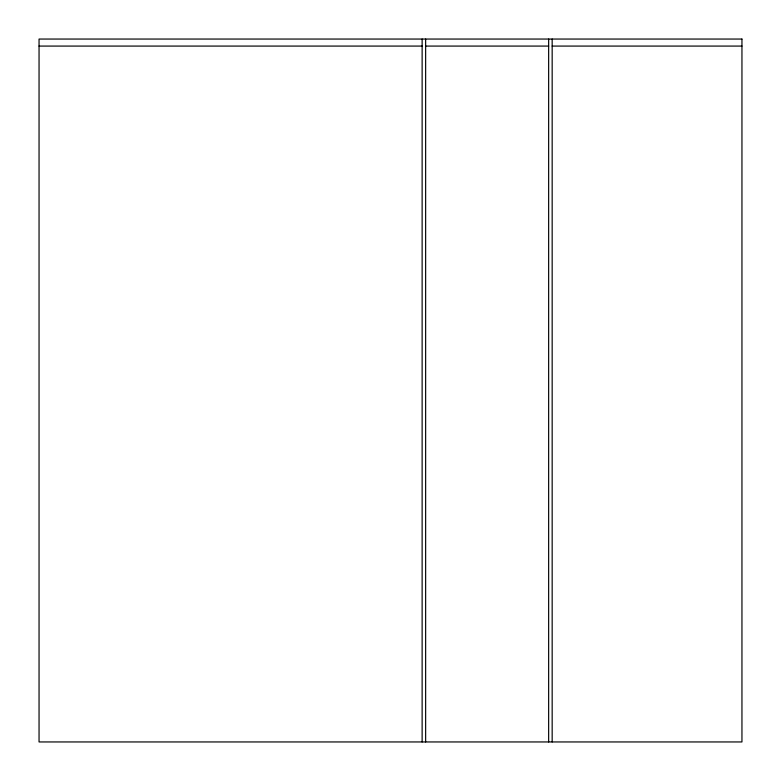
<?xml version="1.0" encoding="UTF-8"?>
<svg xmlns="http://www.w3.org/2000/svg" width="781" height="781" viewBox="0 0 781 781"><rect width="100%" height="100%" fill="white"/><g stroke="black" fill="none" stroke-linecap="round" stroke-linejoin="round"><path stroke-width="1.17" d="M39.05 46.079L422.13 46.079M425.645 46.079L548.652 46.079M552.167 46.079L741.95 46.079M552.167 39.05L552.167 741.95M548.652 39.05L548.652 741.95M425.645 39.05L425.645 741.95M422.13 39.05L422.13 741.95M741.95 39.05L39.05 39.05L39.05 741.95L741.95 741.95L741.95 39.05"/></g></svg>
